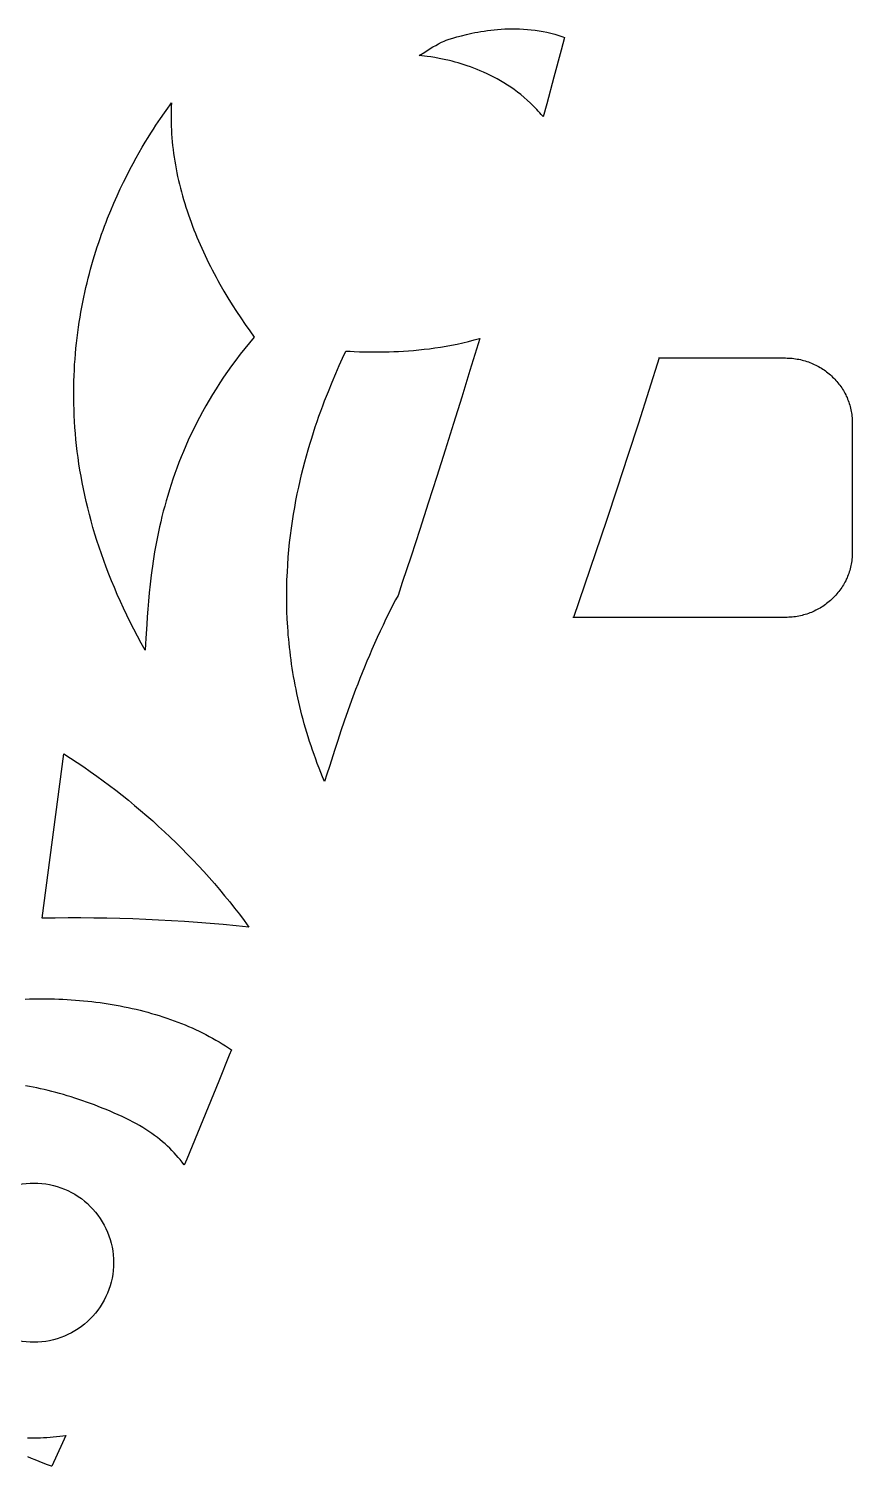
# Model space of a CAD drawing. Extents: x -1000 to 1000, y -1450 to 1450.
# Drawn here: x -240.8 to -73.7, y -946.2 to -654.6 of the extents above; entities that cross this region are included whole.
import ezdxf

# ---------------------------------------------------------------- set-up
doc = ezdxf.new("R2010")
doc.units = 0
doc.layers.add('LAYER_1', color=18, linetype='CONTINUOUS')

msp = doc.modelspace()

# ---------------------------------------------------------------- linework, layer by layer
at = {"layer": 'LAYER_1'}
for points in [[(-141.99, -654.57), (-141.22, -654.59), (-140.44, -654.63), (-139.66, -654.69), (-138.87, -654.76), (-138.08, -654.86), (-137.28, -654.98), (-136.48, -655.12), (-135.68, -655.29), (-134.88, -655.48), (-134.08, -655.69), (-133.28, -655.93), (-132.88, -656.06), (-132.48, -656.2), (-132.14, -656.33), (-132.83, -658.94), (-134.27, -664.37), (-135.73, -669.79), (-136.45, -672.42), (-136.55, -672.3), (-136.84, -671.95), (-137.14, -671.6), (-137.45, -671.26), (-137.76, -670.93), (-138.38, -670.28), (-139.02, -669.65), (-139.67, -669.06), (-140.32, -668.49), (-140.99, -667.94), (-141.66, -667.42), (-142.34, -666.92), (-143.02, -666.44), (-143.71, -665.99), (-144.4, -665.56), (-145.09, -665.15), (-145.78, -664.76), (-146.47, -664.39), (-147.16, -664.04), (-147.84, -663.71), (-148.53, -663.4), (-149.2, -663.1), (-149.87, -662.83), (-150.54, -662.57), (-151.19, -662.32), (-151.84, -662.1), (-152.47, -661.89), (-153.1, -661.69), (-153.71, -661.51), (-154.31, -661.34), (-154.89, -661.18), (-155.45, -661.04), (-156.53, -660.79), (-157.53, -660.58), (-158.45, -660.41), (-159.26, -660.28), (-159.98, -660.18), (-161.06, -660.05), (-161.61, -660), (-160.49, -659.31), (-159.37, -658.61), (-158.81, -658.27), (-158.24, -657.94), (-157.67, -657.62), (-157.08, -657.31), (-156.89, -657.23), (-156.56, -657.1), (-156.1, -656.92), (-155.5, -656.71), (-154.79, -656.48), (-153.97, -656.24), (-153.04, -655.98), (-152.01, -655.72), (-151.47, -655.6), (-150.9, -655.47), (-150.31, -655.35), (-149.7, -655.24), (-149.07, -655.13), (-148.43, -655.03), (-147.77, -654.93), (-147.09, -654.85), (-146.4, -654.77), (-145.69, -654.7), (-144.97, -654.65), (-144.24, -654.61), (-143.5, -654.58), (-142.75, -654.57)], [(-211.89, -670.39), (-211.92, -671.17), (-211.94, -671.96), (-211.94, -672.75), (-211.94, -673.54), (-211.91, -674.33), (-211.88, -675.12), (-211.84, -675.9), (-211.78, -676.69), (-211.71, -677.48), (-211.63, -678.27), (-211.54, -679.06), (-211.44, -679.85), (-211.33, -680.63), (-211.2, -681.42), (-211.07, -682.2), (-210.92, -682.99), (-210.77, -683.77), (-210.6, -684.56), (-210.43, -685.34), (-210.24, -686.12), (-210.05, -686.9), (-209.84, -687.67), (-209.63, -688.45), (-209.4, -689.23), (-209.17, -690), (-208.93, -690.77), (-208.68, -691.54), (-208.42, -692.31), (-208.15, -693.07), (-207.87, -693.83), (-207.59, -694.59), (-207.3, -695.35), (-207, -696.11), (-206.69, -696.86), (-206.37, -697.61), (-206.05, -698.36), (-205.72, -699.1), (-205.38, -699.84), (-205.03, -700.58), (-204.68, -701.32), (-204.32, -702.05), (-203.96, -702.78), (-203.59, -703.5), (-203.21, -704.23), (-202.82, -704.94), (-202.44, -705.66), (-202.04, -706.37), (-201.23, -707.78), (-200.4, -709.17), (-199.55, -710.55), (-198.69, -711.9), (-197.8, -713.24), (-196.9, -714.56), (-195.98, -715.86), (-195.05, -717.14), (-196.03, -718.29), (-196.98, -719.45), (-197.9, -720.61), (-198.79, -721.77), (-199.65, -722.94), (-200.48, -724.1), (-201.28, -725.27), (-202.06, -726.43), (-202.81, -727.6), (-203.54, -728.76), (-204.23, -729.93), (-204.91, -731.09), (-205.55, -732.25), (-206.18, -733.41), (-206.78, -734.57), (-207.35, -735.72), (-207.9, -736.87), (-208.44, -738.02), (-208.94, -739.17), (-209.43, -740.31), (-209.9, -741.44), (-210.34, -742.57), (-210.77, -743.7), (-211.17, -744.81), (-211.56, -745.93), (-211.93, -747.03), (-212.28, -748.13), (-212.62, -749.23), (-212.93, -750.31), (-213.23, -751.39), (-213.52, -752.46), (-213.78, -753.52), (-214.04, -754.57), (-214.28, -755.61), (-214.5, -756.64), (-214.71, -757.67), (-214.91, -758.68), (-215.1, -759.68), (-215.27, -760.67), (-215.44, -761.64), (-215.59, -762.61), (-215.73, -763.56), (-215.86, -764.5), (-215.98, -765.43), (-216.2, -767.25), (-216.38, -769), (-216.54, -770.7), (-216.67, -772.34), (-216.78, -773.9), (-216.88, -775.4), (-217.04, -778.19), (-217.18, -780.66), (-217.98, -779.22), (-218.75, -777.79), (-219.5, -776.37), (-220.22, -774.95), (-220.91, -773.54), (-221.58, -772.13), (-222.23, -770.73), (-222.85, -769.34), (-223.44, -767.95), (-224.02, -766.57), (-224.57, -765.19), (-225.09, -763.82), (-225.6, -762.46), (-226.08, -761.1), (-226.54, -759.75), (-226.97, -758.41), (-227.39, -757.07), (-227.78, -755.74), (-228.16, -754.42), (-228.51, -753.1), (-228.84, -751.79), (-229.15, -750.49), (-229.44, -749.19), (-229.72, -747.91), (-229.97, -746.63), (-230.2, -745.35), (-230.42, -744.09), (-230.62, -742.83), (-230.8, -741.58), (-230.96, -740.34), (-231.11, -739.1), (-231.23, -737.88), (-231.35, -736.66), (-231.44, -735.45), (-231.52, -734.24), (-231.58, -733.05), (-231.63, -731.86), (-231.66, -730.69), (-231.68, -729.52), (-231.69, -728.36), (-231.68, -727.21), (-231.65, -726.06), (-231.61, -724.93), (-231.56, -723.81), (-231.5, -722.69), (-231.42, -721.58), (-231.33, -720.49), (-231.23, -719.4), (-231.12, -718.32), (-231, -717.25), (-230.86, -716.19), (-230.72, -715.14), (-230.56, -714.1), (-230.4, -713.07), (-230.22, -712.04), (-230.03, -711.03), (-229.84, -710.03), (-229.64, -709.04), (-229.42, -708.06), (-229.2, -707.09), (-228.97, -706.13), (-228.74, -705.18), (-228.5, -704.24), (-228.25, -703.31), (-227.99, -702.39), (-227.73, -701.48), (-227.46, -700.58), (-227.18, -699.7), (-226.9, -698.82), (-226.61, -697.96), (-226.32, -697.11), (-226.03, -696.26), (-225.73, -695.43), (-225.43, -694.62), (-225.12, -693.81), (-224.81, -693.01), (-224.18, -691.46), (-223.54, -689.95), (-222.9, -688.48), (-222.25, -687.07), (-221.59, -685.71), (-220.94, -684.39), (-220.29, -683.13), (-219.65, -681.92), (-219.02, -680.76), (-218.39, -679.65), (-217.78, -678.59), (-217.18, -677.59), (-216.61, -676.65), (-216.05, -675.76), (-215.51, -674.92), (-215, -674.14), (-214.07, -672.76), (-213.27, -671.6), (-212.62, -670.69), (-212.14, -670.02), (-211.85, -669.6)], [(-149.66, -718.49), (-151.3, -723.89), (-152.95, -729.28), (-154.63, -734.67), (-156.31, -740.05), (-158.02, -745.43), (-159.75, -750.81), (-161.49, -756.18), (-163.25, -761.55), (-165.03, -766.92), (-165.9, -769.52), (-166.39, -770.45), (-167.06, -771.74), (-167.71, -773.02), (-168.34, -774.3), (-168.94, -775.56), (-169.53, -776.81), (-170.1, -778.05), (-170.66, -779.28), (-171.19, -780.49), (-171.71, -781.7), (-172.22, -782.89), (-172.7, -784.07), (-173.17, -785.23), (-173.63, -786.38), (-174.07, -787.52), (-174.5, -788.64), (-175.32, -790.84), (-176.08, -792.97), (-176.8, -795.03), (-177.47, -797.03), (-178.11, -798.94), (-178.71, -800.78), (-179.81, -804.2), (-180.33, -805.78), (-180.82, -807.27), (-181.2, -806.36), (-181.56, -805.45), (-181.92, -804.54), (-182.27, -803.63), (-182.6, -802.73), (-182.93, -801.83), (-183.24, -800.93), (-183.54, -800.03), (-183.84, -799.13), (-184.12, -798.24), (-184.39, -797.35), (-184.65, -796.46), (-184.91, -795.57), (-185.15, -794.69), (-185.38, -793.81), (-185.61, -792.93), (-185.82, -792.05), (-186.03, -791.18), (-186.23, -790.31), (-186.41, -789.44), (-186.59, -788.57), (-186.76, -787.71), (-186.92, -786.85), (-187.07, -785.99), (-187.22, -785.14), (-187.35, -784.29), (-187.48, -783.44), (-187.6, -782.59), (-187.71, -781.75), (-187.81, -780.91), (-187.91, -780.07), (-187.99, -779.24), (-188.07, -778.41), (-188.15, -777.58), (-188.21, -776.76), (-188.27, -775.94), (-188.32, -775.12), (-188.36, -774.31), (-188.42, -772.69), (-188.46, -771.08), (-188.47, -769.5), (-188.46, -767.92), (-188.42, -766.36), (-188.35, -764.82), (-188.27, -763.29), (-188.16, -761.77), (-188.03, -760.28), (-187.88, -758.8), (-187.71, -757.34), (-187.52, -755.89), (-187.31, -754.46), (-187.09, -753.05), (-186.85, -751.66), (-186.6, -750.28), (-186.33, -748.93), (-186.05, -747.59), (-185.75, -746.28), (-185.45, -744.98), (-185.13, -743.71), (-184.8, -742.45), (-184.47, -741.21), (-184.12, -740), (-183.77, -738.81), (-183.41, -737.64), (-183.05, -736.49), (-182.68, -735.36), (-182.3, -734.26), (-181.93, -733.18), (-181.55, -732.12), (-181.17, -731.09), (-180.79, -730.08), (-180.41, -729.09), (-180.03, -728.13), (-179.28, -726.29), (-178.54, -724.54), (-177.83, -722.91), (-177.14, -721.38), (-176.49, -719.96), (-175.6, -720), (-174.78, -720.04), (-173.73, -720.08), (-172.48, -720.12), (-171.04, -720.13), (-170.26, -720.13), (-169.43, -720.13), (-168.57, -720.11), (-167.67, -720.09), (-166.74, -720.06), (-165.78, -720.02), (-164.79, -719.96), (-163.78, -719.89), (-162.74, -719.81), (-161.69, -719.71), (-160.61, -719.6), (-159.52, -719.47), (-158.41, -719.32), (-157.29, -719.16), (-156.16, -718.97), (-155.03, -718.76), (-153.89, -718.53), (-152.75, -718.28), (-151.61, -718.01), (-150.47, -717.71), (-149.34, -717.38), (-149.33, -717.38)], [(-232.34, -802.52), (-230.99, -803.41), (-229.66, -804.31), (-228.33, -805.23), (-227.02, -806.16), (-225.71, -807.11), (-224.42, -808.08), (-223.13, -809.06), (-221.86, -810.06), (-220.6, -811.08), (-219.34, -812.11), (-218.11, -813.15), (-216.88, -814.21), (-215.66, -815.28), (-214.46, -816.37), (-213.27, -817.47), (-212.09, -818.58), (-210.93, -819.71), (-209.78, -820.85), (-208.64, -822.01), (-207.51, -823.18), (-206.4, -824.36), (-205.31, -825.55), (-204.23, -826.75), (-203.16, -827.97), (-202.11, -829.2), (-201.07, -830.44), (-200.05, -831.69), (-199.05, -832.95), (-198.06, -834.22), (-197.09, -835.5), (-196.13, -836.8), (-198.74, -836.53), (-201.36, -836.29), (-203.98, -836.07), (-206.59, -835.87), (-209.22, -835.68), (-211.84, -835.52), (-214.46, -835.38), (-217.09, -835.26), (-219.71, -835.16), (-222.34, -835.08), (-224.97, -835.01), (-227.59, -834.97), (-230.22, -834.95), (-232.84, -834.95), (-235.47, -834.97), (-238.1, -835.01), (-233.69, -801.65)]]:
    msp.add_lwpolyline(points, close=True, dxfattribs=at)
for points in [[(-113.04, -721.36), (-87.32, -721.36), (-86.97, -721.37), (-86.62, -721.38), (-86.28, -721.4), (-85.93, -721.43), (-85.59, -721.47), (-85.25, -721.51), (-84.92, -721.57), (-84.59, -721.63), (-84.26, -721.7), (-83.93, -721.78), (-83.61, -721.86), (-83.28, -721.95), (-82.97, -722.05), (-82.65, -722.16), (-82.34, -722.28), (-82.04, -722.4), (-81.73, -722.53), (-81.44, -722.66), (-81.14, -722.8), (-80.85, -722.95), (-80.56, -723.11), (-80.28, -723.27), (-80, -723.44), (-79.73, -723.61), (-79.46, -723.79), (-79.2, -723.98), (-78.94, -724.17), (-78.69, -724.37), (-78.44, -724.57), (-78.19, -724.78), (-77.96, -725), (-77.72, -725.22), (-77.49, -725.44), (-77.27, -725.67), (-77.06, -725.91), (-76.85, -726.15), (-76.64, -726.4), (-76.44, -726.65), (-76.25, -726.9), (-76.06, -727.16), (-75.88, -727.43), (-75.71, -727.7), (-75.54, -727.97), (-75.38, -728.25), (-75.23, -728.53), (-75.08, -728.82), (-74.95, -729.11), (-74.81, -729.4), (-74.69, -729.7), (-74.57, -730), (-74.46, -730.3), (-74.36, -730.61), (-74.26, -730.92), (-74.17, -731.23), (-74.09, -731.55), (-74.02, -731.87), (-73.96, -732.19), (-73.9, -732.52), (-73.86, -732.84), (-73.82, -733.18), (-73.79, -733.51), (-73.76, -733.84), (-73.75, -734.18), (-73.75, -734.52), (-73.75, -760.83), (-73.75, -761.17), (-73.76, -761.51), (-73.79, -761.85), (-73.82, -762.18), (-73.86, -762.51), (-73.9, -762.84), (-73.96, -763.16), (-74.02, -763.49), (-74.09, -763.81), (-74.17, -764.12), (-74.26, -764.44), (-74.36, -764.75), (-74.46, -765.05), (-74.57, -765.36), (-74.69, -765.66), (-74.81, -765.96), (-74.95, -766.25), (-75.08, -766.54), (-75.23, -766.82), (-75.38, -767.11), (-75.54, -767.38), (-75.71, -767.66), (-75.88, -767.93), (-76.06, -768.19), (-76.25, -768.45), (-76.44, -768.71), (-76.64, -768.96), (-76.85, -769.2), (-77.06, -769.45), (-77.27, -769.68), (-77.49, -769.91), (-77.72, -770.14), (-77.96, -770.36), (-78.19, -770.57), (-78.44, -770.78), (-78.69, -770.99), (-78.94, -771.19), (-79.2, -771.38), (-79.46, -771.56), (-79.73, -771.75), (-80, -771.92), (-80.28, -772.09), (-80.56, -772.25), (-80.85, -772.4), (-81.14, -772.55), (-81.44, -772.69), (-81.73, -772.83), (-82.04, -772.96), (-82.34, -773.08), (-82.65, -773.19), (-82.97, -773.3), (-83.28, -773.4), (-83.61, -773.49), (-83.93, -773.58), (-84.26, -773.66), (-84.59, -773.72), (-84.92, -773.79), (-85.25, -773.84), (-85.59, -773.89), (-85.93, -773.92), (-86.28, -773.95), (-86.62, -773.97), (-86.97, -773.99), (-87.32, -773.99), (-130.43, -773.99)], [(-112.92, -721.36), (-115.01, -727.96), (-117.12, -734.56), (-119.26, -741.15), (-121.42, -747.74), (-123.61, -754.32), (-125.82, -760.89), (-128.06, -767.46), (-130.33, -774.02)], [(-241.54, -851.4), (-240.69, -851.37), (-239.84, -851.35), (-238.98, -851.34), (-238.13, -851.34), (-237.28, -851.35), (-236.43, -851.36), (-235.58, -851.38), (-234.73, -851.41), (-233.88, -851.45), (-233.04, -851.49), (-232.19, -851.55), (-231.35, -851.61), (-230.51, -851.68), (-229.67, -851.75), (-228.83, -851.84), (-228, -851.93), (-227.17, -852.03), (-226.34, -852.14), (-225.51, -852.26), (-224.69, -852.38), (-223.87, -852.52), (-223.06, -852.66), (-222.24, -852.81), (-221.43, -852.97), (-220.63, -853.13), (-219.83, -853.31), (-219.03, -853.49), (-218.24, -853.68), (-217.45, -853.88), (-216.66, -854.09), (-215.88, -854.31), (-215.11, -854.54), (-214.34, -854.77), (-213.58, -855.01), (-212.82, -855.27), (-212.06, -855.53), (-211.32, -855.8), (-210.57, -856.07), (-209.84, -856.36), (-209.11, -856.66), (-208.39, -856.96), (-207.67, -857.27), (-206.96, -857.6), (-206.26, -857.93), (-205.56, -858.27), (-204.87, -858.62), (-204.19, -858.98), (-203.51, -859.35), (-202.85, -859.72), (-202.19, -860.11), (-201.54, -860.5), (-200.89, -860.91), (-200.26, -861.32), (-199.71, -861.69), (-200.14, -862.77), (-202.26, -868.05), (-204.4, -873.33), (-206.56, -878.6), (-208.74, -883.87), (-209.25, -885.08), (-209.34, -884.96), (-209.7, -884.47), (-210.08, -883.99), (-210.47, -883.52), (-210.88, -883.05), (-211.31, -882.58), (-211.75, -882.12), (-212.2, -881.67), (-212.67, -881.22), (-213.16, -880.78), (-213.67, -880.34), (-214.19, -879.91), (-214.72, -879.48), (-215.28, -879.07), (-215.85, -878.66), (-216.44, -878.25), (-217.05, -877.86), (-217.67, -877.47), (-218.32, -877.09), (-218.98, -876.71), (-219.66, -876.35), (-220.36, -875.99), (-221.08, -875.64), (-221.89, -875.26), (-222.69, -874.89), (-223.5, -874.53), (-224.3, -874.18), (-225.1, -873.84), (-225.9, -873.51), (-226.7, -873.2), (-227.5, -872.89), (-228.29, -872.59), (-229.08, -872.31), (-229.87, -872.03), (-230.66, -871.76), (-231.45, -871.51), (-232.23, -871.26), (-233.01, -871.02), (-233.79, -870.79), (-234.57, -870.57), (-235.34, -870.36), (-236.11, -870.16), (-236.88, -869.97), (-237.65, -869.78), (-238.41, -869.61), (-239.18, -869.44), (-239.94, -869.29), (-240.69, -869.14), (-241.45, -869)], [(-241.05, -940.43), (-240.4, -940.43), (-239.75, -940.42), (-239.1, -940.41), (-238.45, -940.39), (-237.8, -940.36), (-237.14, -940.32), (-236.49, -940.28), (-235.84, -940.23), (-235.18, -940.17), (-234.53, -940.1), (-233.88, -940.02), (-233.26, -939.95), (-233.94, -941.43), (-236.14, -946.18), (-236.17, -946.18), (-237.04, -945.87), (-237.88, -945.55), (-238.71, -945.23), (-239.5, -944.91), (-240.28, -944.58), (-241.02, -944.25)]]:
    msp.add_lwpolyline(points, dxfattribs=at)
msp.add_lwpolyline([(-239.75, -888.73, -0.414214), (-223.6, -904.88, -0.414214), (-239.75, -921.03, -0.414214), (-255.9, -904.88, -0.414214)], format="xyb", close=True, dxfattribs=at)

doc.saveas('drawing.dxf')
